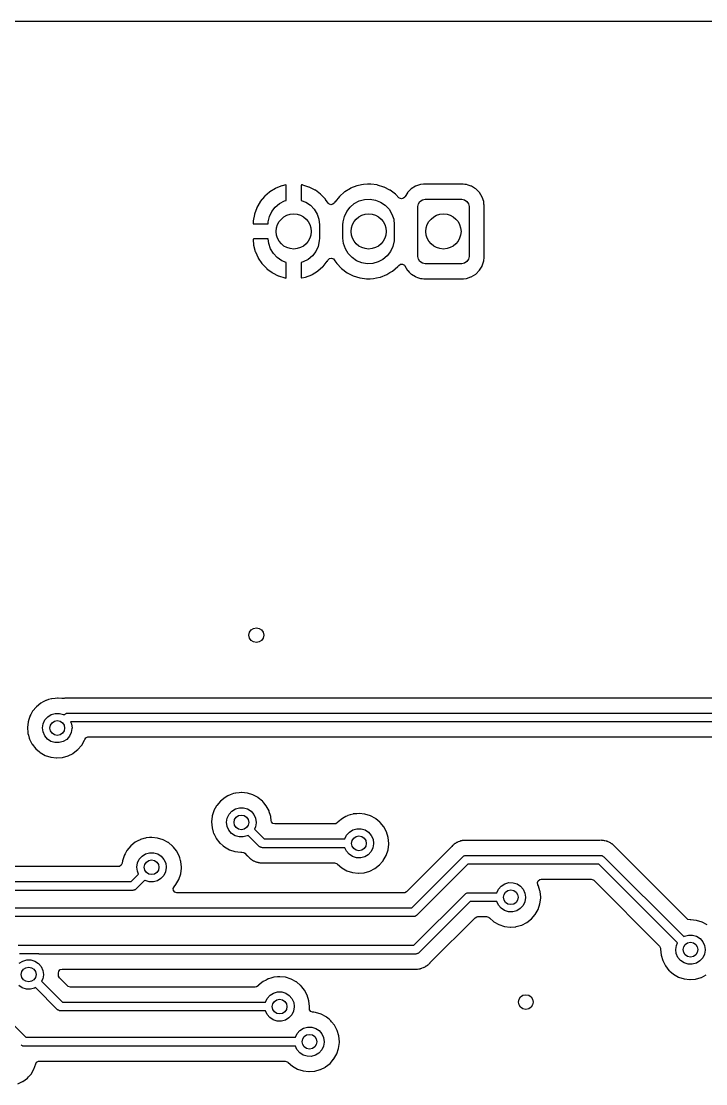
# Model space of a CAD drawing. Extents: x 87 to 209, y -135 to -60.
# Drawn here: x 161.95 to 185.18, y -96.1 to -60.05 of the extents above; entities that cross this region are included whole.
import ezdxf

# ---------------------------------------------------------------- set-up
doc = ezdxf.new("R2010")
doc.units = 0
doc.layers.add('BLACK', color=7, linetype='CONTINUOUS')

msp = doc.modelspace()

# ---------------------------------------------------------------- linework, layer by layer
at = {"layer": 'BLACK', "linetype": 'CONTINUOUS'}
for p, q in [((86.7405, -60.0513), (208.661, -60.0513)), ((173.498, -65.5991), (173.344, -65.6316)), ((173.567, -65.5846), (173.498, -65.5991)), ((173.7, -65.5796), (173.567, -65.5846)), ((173.796, -65.5761), (173.7, -65.5796)), ((173.801, -65.5759), (173.796, -65.5761)), ((173.796, -65.5761), (173.796, -65.5761)), ((173.806, -65.5766), (173.801, -65.5759)), ((174.028, -65.6059), (173.806, -65.5766)), ((173.806, -65.5766), (173.806, -65.5766)), ((175.493, -65.5925), (175.392, -65.6262)), ((175.5, -65.5903), (175.493, -65.5925)), ((175.493, -65.5925), (175.493, -65.5925)), ((175.507, -65.5896), (175.5, -65.5903)), ((175.602, -65.5796), (175.507, -65.5896)), ((175.507, -65.5896), (175.507, -65.5896)), ((175.606, -65.5793), (175.602, -65.5796)), ((175.602, -65.5796), (175.602, -65.5796)), ((176.946, -65.5793), (175.606, -65.5793)), ((176.996, -65.5844), (176.946, -65.5793)), ((177.044, -65.5893), (176.996, -65.5844)), ((177.051, -65.59), (177.044, -65.5893)), ((177.044, -65.5893), (177.044, -65.5893)), ((177.057, -65.5922), (177.051, -65.59)), ((177.116, -65.6116), (177.057, -65.5922)), ((177.057, -65.5922), (177.057, -65.5922)), ((170.377, -65.8439), (170.209, -65.9901)), ((170.386, -65.8376), (170.377, -65.8439)), ((170.577, -65.7218), (170.386, -65.8376)), ((170.586, -65.7171), (170.577, -65.7218)), ((170.794, -65.6351), (170.586, -65.7171)), ((170.804, -65.6321), (170.794, -65.6351)), ((170.927, -65.6061), (170.804, -65.6321)), ((170.938, -65.6076), (170.927, -65.6061)), ((170.942, -65.6212), (170.938, -65.6076)), ((170.942, -66.1306), (170.942, -65.6212)), ((171.454, -65.606), (171.45, -65.6191)), ((171.45, -65.6191), (171.45, -66.1279)), ((171.468, -65.6038), (171.454, -65.606)), ((171.488, -65.6064), (171.468, -65.6038)), ((171.498, -65.6087), (171.488, -65.6064)), ((171.711, -65.6748), (171.498, -65.6087)), ((171.721, -65.6788), (171.711, -65.6748)), ((171.92, -65.78), (171.721, -65.6788)), ((171.929, -65.7856), (171.92, -65.78)), ((172.108, -65.9188), (171.929, -65.7856)), ((172.116, -65.9259), (172.108, -65.9188)), ((172.27, -66.0874), (172.116, -65.9259)), ((172.921, -65.84), (172.744, -65.9933)), ((172.925, -65.8372), (172.921, -65.84)), ((173.116, -65.7214), (172.925, -65.8372)), ((172.925, -65.8372), (172.925, -65.8372)), ((173.121, -65.7186), (173.116, -65.7214)), ((173.116, -65.7214), (173.116, -65.7214)), ((173.338, -65.6327), (173.121, -65.7186)), ((173.344, -65.6316), (173.338, -65.6327)), ((173.344, -65.6316), (173.344, -65.6316)), ((174.033, -65.6066), (174.028, -65.6059)), ((174.028, -65.6059), (174.028, -65.6059)), ((174.256, -65.676), (174.033, -65.6066)), ((174.261, -65.6784), (174.256, -65.676)), ((174.46, -65.7796), (174.261, -65.6784)), ((174.261, -65.6784), (174.261, -65.6784)), ((174.465, -65.782), (174.46, -65.7796)), ((174.46, -65.7796), (174.46, -65.7796)), ((174.653, -65.9216), (174.465, -65.782)), ((174.656, -65.9255), (174.653, -65.9216)), ((174.764, -66.0385), (174.656, -65.9255)), ((174.656, -65.9255), (174.656, -65.9255)), ((175.053, -65.8707), (174.977, -65.9933)), ((175.057, -65.8645), (175.053, -65.8707)), ((175.053, -65.8707), (175.053, -65.8707)), ((175.182, -65.7393), (175.057, -65.8645)), ((175.332, -65.6462), (175.182, -65.7393)), ((175.392, -65.6262), (175.332, -65.6462)), ((177.219, -65.6457), (177.116, -65.6116)), ((177.225, -65.6495), (177.219, -65.6457)), ((177.334, -65.7166), (177.225, -65.6495)), ((177.225, -65.6495), (177.225, -65.6495)), ((177.369, -65.7385), (177.334, -65.7166)), ((177.494, -65.8635), (177.369, -65.7385)), ((177.588, -66.0139), (177.494, -65.8635)), ((170.054, -66.1791), (169.943, -66.3731)), ((170.06, -66.1703), (170.054, -66.1791)), ((170.201, -65.9978), (170.06, -66.1703)), ((170.209, -65.9901), (170.201, -65.9978)), ((170.566, -66.3578), (170.71, -66.2365)), ((170.71, -66.2365), (170.876, -66.1489)), ((170.876, -66.1489), (170.942, -66.1306)), ((171.45, -66.1279), (171.604, -66.1896)), ((171.604, -66.1896), (171.76, -66.2953)), ((171.76, -66.2953), (171.889, -66.4318)), ((172.277, -66.0956), (172.27, -66.0874)), ((172.36, -66.2198), (172.277, -66.0956)), ((172.388, -66.249), (172.36, -66.2198)), ((172.454, -66.275), (172.388, -66.249)), ((172.523, -66.2611), (172.454, -66.275)), ((172.574, -66.2118), (172.523, -66.2611)), ((172.593, -66.1788), (172.574, -66.2118)), ((172.596, -66.1742), (172.593, -66.1788)), ((172.593, -66.1788), (172.593, -66.1788)), ((172.744, -65.9933), (172.596, -66.1742)), ((173.106, -66.3578), (173.25, -66.2365)), ((173.25, -66.2365), (173.416, -66.1489)), ((173.416, -66.1489), (173.597, -66.099)), ((173.597, -66.099), (173.785, -66.0892)), ((173.785, -66.0892), (173.97, -66.1198)), ((173.97, -66.1198), (174.144, -66.1896)), ((174.144, -66.1896), (174.3, -66.2953)), ((174.3, -66.2953), (174.429, -66.4318)), ((174.786, -66.057), (174.764, -66.0385)), ((174.854, -66.0776), (174.786, -66.057)), ((174.923, -66.0581), (174.854, -66.0776)), ((174.962, -66.0137), (174.923, -66.0581)), ((174.964, -66.0151), (174.962, -66.0137)), ((174.977, -65.9933), (174.964, -66.0151)), ((175.406, -66.3378), (175.425, -66.2421)), ((175.425, -66.2421), (175.479, -66.161)), ((175.479, -66.161), (175.56, -66.1068)), ((175.56, -66.1068), (175.656, -66.0878)), ((175.656, -66.0878), (176.896, -66.0878)), ((176.896, -66.0878), (176.992, -66.1068)), ((176.992, -66.1068), (177.073, -66.161)), ((177.073, -66.161), (177.127, -66.2421)), ((177.127, -66.2421), (177.146, -66.3378)), ((177.59, -66.0208), (177.588, -66.0139)), ((177.64, -66.1701), (177.59, -66.0208)), ((177.644, -66.1816), (177.64, -66.1701)), ((177.644, -66.1885), (177.644, -66.1816)), ((177.651, -66.255), (177.644, -66.1885)), ((177.644, -66.1885), (177.644, -66.1885)), ((177.654, -66.2874), (177.651, -66.255)), ((177.654, -68.0782), (177.654, -66.2874)), ((169.86, -66.6028), (169.82, -66.8236)), ((169.863, -66.5925), (169.86, -66.6028)), ((169.939, -66.3827), (169.863, -66.5925)), ((169.943, -66.3731), (169.939, -66.3827)), ((170.331, -66.8608), (170.372, -66.6774)), ((170.372, -66.6774), (170.452, -66.5071)), ((170.452, -66.5071), (170.566, -66.3578)), ((171.889, -66.4318), (171.986, -66.5929)), ((171.986, -66.5929), (172.046, -66.771)), ((172.871, -66.8608), (172.912, -66.6774)), ((172.912, -66.6774), (172.992, -66.5071)), ((172.992, -66.5071), (173.106, -66.3578)), ((174.429, -66.4318), (174.526, -66.5929)), ((174.526, -66.5929), (174.586, -66.771)), ((175.406, -68.0278), (175.406, -66.3378)), ((177.146, -66.3378), (177.146, -68.0278)), ((169.819, -66.8318), (169.818, -66.8507)), ((169.818, -66.8507), (169.818, -66.8536)), ((169.818, -66.8536), (169.818, -66.9107)), ((169.818, -66.9107), (169.822, -66.9259)), ((169.82, -66.8236), (169.819, -66.8318)), ((169.822, -66.9259), (169.824, -66.9271)), ((169.824, -66.9271), (169.832, -66.9288)), ((169.832, -66.9288), (170.328, -66.9288)), ((170.328, -66.9288), (170.331, -66.8608)), ((172.046, -66.771), (172.066, -66.9578)), ((172.066, -66.9578), (172.066, -67.4078)), ((172.866, -66.9578), (172.871, -66.8608)), ((172.866, -67.4078), (172.866, -66.9578)), ((174.586, -66.771), (174.606, -66.9578)), ((174.606, -66.9578), (174.606, -67.4078)), ((169.82, -67.4427), (169.818, -67.4503)), ((169.818, -67.4503), (169.818, -67.4639)), ((169.818, -67.4639), (169.818, -67.4692)), ((169.818, -67.4692), (169.832, -67.6355)), ((169.821, -67.4413), (169.82, -67.4427)), ((169.836, -67.4368), (169.821, -67.4413)), ((169.832, -67.6355), (169.834, -67.646)), ((169.834, -67.646), (169.89, -67.862)), ((170.329, -67.4368), (169.836, -67.4368)), ((170.346, -67.5946), (170.329, -67.4368)), ((170.406, -67.7727), (170.346, -67.5946)), ((172.02, -67.6882), (171.94, -67.8585)), ((172.061, -67.5048), (172.02, -67.6882)), ((172.066, -67.4078), (172.061, -67.5048)), ((172.886, -67.5946), (172.866, -67.4078)), ((172.946, -67.7727), (172.886, -67.5946)), ((174.56, -67.6882), (174.48, -67.8585)), ((174.601, -67.5048), (174.56, -67.6882)), ((174.606, -67.4078), (174.601, -67.5048)), ((169.89, -67.862), (169.894, -67.872)), ((169.894, -67.872), (169.985, -68.0755)), ((169.985, -68.0755), (169.991, -68.0848)), ((169.991, -68.0848), (170.115, -68.27)), ((170.503, -67.9338), (170.406, -67.7727)), ((170.632, -68.0703), (170.503, -67.9338)), ((170.788, -68.176), (170.632, -68.0703)), ((171.826, -68.0078), (171.682, -68.1291)), ((171.94, -67.8585), (171.826, -68.0078)), ((172.357, -68.1538), (172.408, -68.1045)), ((172.408, -68.1045), (172.478, -68.0907)), ((172.478, -68.0907), (172.544, -68.1166)), ((172.544, -68.1166), (172.571, -68.1458)), ((173.043, -67.9338), (172.946, -67.7727)), ((173.172, -68.0703), (173.043, -67.9338)), ((173.328, -68.176), (173.172, -68.0703)), ((174.366, -68.0078), (174.222, -68.1291)), ((174.48, -67.8585), (174.366, -68.0078)), ((175.425, -68.1235), (175.406, -68.0278)), ((175.479, -68.2046), (175.425, -68.1235)), ((177.127, -68.1235), (177.073, -68.2046)), ((177.146, -68.0278), (177.127, -68.1235)), ((177.645, -68.1692), (177.654, -68.0814)), ((177.654, -68.0814), (177.654, -68.0782)), ((170.115, -68.27), (170.122, -68.2782)), ((170.122, -68.2782), (170.276, -68.4397)), ((170.276, -68.4397), (170.284, -68.4468)), ((170.284, -68.4468), (170.463, -68.58)), ((170.942, -68.2377), (170.788, -68.176)), ((170.942, -68.7465), (170.942, -68.2377)), ((171.516, -68.2167), (171.45, -68.235)), ((171.45, -68.235), (171.45, -68.7444)), ((171.682, -68.1291), (171.516, -68.2167)), ((172.015, -68.5217), (172.183, -68.3755)), ((172.183, -68.3755), (172.191, -68.3678)), ((172.191, -68.3678), (172.332, -68.1953)), ((172.332, -68.1953), (172.338, -68.1865)), ((172.338, -68.1865), (172.357, -68.1538)), ((172.571, -68.1458), (172.591, -68.1758)), ((172.591, -68.1758), (172.658, -68.2747)), ((172.658, -68.2747), (172.819, -68.444)), ((172.819, -68.444), (173.007, -68.5836)), ((173.502, -68.2458), (173.328, -68.176)), ((173.687, -68.2764), (173.502, -68.2458)), ((173.875, -68.2666), (173.687, -68.2764)), ((174.056, -68.2167), (173.875, -68.2666)), ((174.222, -68.1291), (174.056, -68.2167)), ((174.551, -68.5256), (174.728, -68.3723)), ((174.728, -68.3723), (174.758, -68.335)), ((174.758, -68.335), (174.817, -68.295)), ((174.817, -68.295), (174.888, -68.2931)), ((174.888, -68.2931), (174.949, -68.3298)), ((174.949, -68.3298), (174.964, -68.3522)), ((174.964, -68.3522), (174.964, -68.3517)), ((174.964, -68.3517), (175.058, -68.5021)), ((175.56, -68.2588), (175.479, -68.2046)), ((175.656, -68.2778), (175.56, -68.2588)), ((176.896, -68.2778), (175.656, -68.2778)), ((176.992, -68.2588), (176.896, -68.2778)), ((177.073, -68.2046), (176.992, -68.2588)), ((177.5, -68.4933), (177.584, -68.3568)), ((177.584, -68.3568), (177.588, -68.3505)), ((177.584, -68.3568), (177.584, -68.3568)), ((177.588, -68.3505), (177.644, -68.1827)), ((177.644, -68.1827), (177.645, -68.1692)), ((170.463, -68.58), (170.472, -68.5856)), ((170.472, -68.5856), (170.671, -68.6868)), ((170.671, -68.6868), (170.681, -68.6908)), ((170.681, -68.6908), (170.894, -68.7569)), ((170.894, -68.7569), (170.904, -68.7592)), ((170.904, -68.7592), (170.924, -68.7618)), ((170.924, -68.7618), (170.938, -68.7596)), ((170.938, -68.7596), (170.942, -68.7465)), ((171.45, -68.7444), (171.454, -68.758)), ((171.454, -68.758), (171.465, -68.7595)), ((171.465, -68.7595), (171.588, -68.7335)), ((171.588, -68.7335), (171.598, -68.7305)), ((171.598, -68.7305), (171.806, -68.6485)), ((171.806, -68.6485), (171.815, -68.6438)), ((171.815, -68.6438), (172.006, -68.528)), ((172.006, -68.528), (172.015, -68.5217)), ((173.007, -68.5836), (173.012, -68.586)), ((173.012, -68.586), (173.012, -68.586)), ((173.012, -68.586), (173.211, -68.6872)), ((173.211, -68.6872), (173.215, -68.6896)), ((173.215, -68.6896), (173.439, -68.759)), ((173.439, -68.759), (173.444, -68.7597)), ((173.444, -68.7597), (173.444, -68.7597)), ((173.444, -68.7597), (173.666, -68.789)), ((173.666, -68.789), (173.666, -68.789)), ((173.666, -68.789), (173.671, -68.7897)), ((173.671, -68.7897), (173.676, -68.7895)), ((173.676, -68.7895), (173.788, -68.7854)), ((173.676, -68.7895), (173.676, -68.7895)), ((173.788, -68.7854), (173.905, -68.781)), ((173.905, -68.781), (173.999, -68.7612)), ((173.999, -68.7612), (174.128, -68.734)), ((174.128, -68.734), (174.134, -68.7329)), ((174.128, -68.734), (174.128, -68.734)), ((174.134, -68.7329), (174.351, -68.647)), ((174.351, -68.647), (174.461, -68.5804)), ((174.461, -68.5804), (174.547, -68.5284)), ((174.547, -68.5284), (174.551, -68.5256)), ((174.547, -68.5284), (174.547, -68.5284)), ((175.058, -68.5021), (175.063, -68.5073)), ((175.063, -68.5073), (175.115, -68.56)), ((175.115, -68.56), (175.183, -68.6271)), ((175.183, -68.6271), (175.189, -68.6309)), ((175.189, -68.6309), (175.189, -68.6309)), ((175.189, -68.6309), (175.326, -68.7155)), ((175.326, -68.7155), (175.333, -68.7199)), ((175.333, -68.7199), (175.399, -68.7418)), ((175.399, -68.7418), (175.495, -68.7734)), ((175.495, -68.7734), (175.495, -68.7734)), ((175.495, -68.7734), (175.501, -68.7756)), ((175.501, -68.7756), (175.508, -68.7763)), ((175.508, -68.7763), (175.508, -68.7763)), ((175.508, -68.7763), (175.551, -68.7807)), ((175.551, -68.7807), (175.606, -68.7863)), ((175.606, -68.7863), (176.946, -68.7863)), ((176.946, -68.7863), (176.95, -68.786)), ((176.95, -68.786), (177.045, -68.776)), ((176.95, -68.786), (176.95, -68.786)), ((177.045, -68.776), (177.052, -68.7753)), ((177.045, -68.776), (177.045, -68.776)), ((177.052, -68.7753), (177.059, -68.7731)), ((177.059, -68.7731), (177.205, -68.7244)), ((177.059, -68.7731), (177.059, -68.7731)), ((177.205, -68.7244), (177.22, -68.7193)), ((177.22, -68.7193), (177.37, -68.6263)), ((177.37, -68.6263), (177.495, -68.5011)), ((177.495, -68.5011), (177.5, -68.4933)), ((162.615, -83.1804), (162.461, -83.3044)), ((162.694, -83.1391), (162.615, -83.1804)), ((162.785, -83.0917), (162.694, -83.1391)), ((162.79, -83.0888), (162.785, -83.0917)), ((162.785, -83.0917), (162.785, -83.0917)), ((162.869, -83.0656), (162.79, -83.0888)), ((162.974, -83.0347), (162.869, -83.0656)), ((162.98, -83.033), (162.974, -83.0347)), ((162.974, -83.0347), (162.974, -83.0347)), ((162.986, -83.0324), (162.98, -83.033)), ((163.094, -83.0226), (162.986, -83.0324)), ((162.986, -83.0324), (162.986, -83.0324)), ((163.177, -83.015), (163.094, -83.0226)), ((163.183, -83.0157), (163.177, -83.015)), ((163.195, -83.017), (163.183, -83.0157)), ((163.183, -83.0157), (163.183, -83.0157)), ((163.328, -83.031), (163.195, -83.017)), ((163.36, -83.0286), (163.328, -83.031)), ((163.376, -83.0279), (163.36, -83.0299)), ((163.36, -83.0299), (163.36, -83.0286)), ((163.381, -83.0272), (163.376, -83.0279)), ((163.401, -83.0232), (163.381, -83.0272)), ((163.421, -83.0172), (163.401, -83.0232)), ((163.468, -83.0158), (163.421, -83.0172)), ((163.479, -83.0149), (163.468, -83.0158)), ((163.484, -83.0143), (163.479, -83.0149)), ((163.513, -83.0143), (163.484, -83.0143)), ((163.517, -83.0142), (163.513, -83.0143)), ((163.533, -83.0137), (163.517, -83.0142)), ((163.588, -83.012), (163.533, -83.0137)), ((163.595, -83.0137), (163.588, -83.012)), ((163.607, -83.0143), (163.595, -83.0137)), ((163.595, -83.0137), (163.595, -83.0137)), ((189.981, -83.0143), (163.607, -83.0143)), ((162.274, -83.5646), (162.238, -83.6292)), ((162.33, -83.4613), (162.274, -83.5646)), ((162.333, -83.4559), (162.33, -83.4613)), ((162.33, -83.4613), (162.33, -83.4613)), ((162.461, -83.3044), (162.333, -83.4559)), ((162.846, -83.6476), (162.965, -83.572)), ((162.965, -83.572), (163.102, -83.533)), ((163.102, -83.533), (163.244, -83.5339)), ((163.244, -83.5339), (163.379, -83.5745)), ((163.379, -83.5745), (163.399, -83.5871)), ((163.399, -83.5871), (163.419, -83.5667)), ((163.419, -83.5667), (163.436, -83.5569)), ((163.436, -83.5569), (163.45, -83.5429)), ((163.45, -83.5429), (163.469, -83.5378)), ((163.469, -83.5378), (163.486, -83.5279)), ((163.486, -83.5279), (163.506, -83.5279)), ((163.506, -83.5279), (163.525, -83.5228)), ((163.525, -83.5228), (190.616, -83.5228)), ((162.178, -83.8177), (162.156, -84.0143)), ((162.202, -83.7418), (162.178, -83.8177)), ((162.236, -83.6351), (162.202, -83.7418)), ((162.238, -83.6292), (162.236, -83.6351)), ((162.236, -83.6351), (162.236, -83.6351)), ((162.67, -84.0223), (162.691, -83.8822)), ((162.691, -83.8822), (162.752, -83.7539)), ((162.752, -83.7539), (162.846, -83.6476)), ((190.616, -83.8228), (163.62, -83.8228)), ((163.62, -83.8228), (163.65, -83.8881)), ((163.65, -83.8881), (163.67, -84.0284)), ((162.156, -84.0143), (162.157, -84.0204)), ((162.157, -84.0204), (162.17, -84.1773)), ((162.17, -84.1773), (162.173, -84.2113)), ((162.173, -84.2113), (162.191, -84.2756)), ((162.191, -84.2756), (162.218, -84.3697)), ((162.688, -84.1629), (162.67, -84.0223)), ((162.745, -84.2926), (162.688, -84.1629)), ((162.836, -84.4011), (162.745, -84.2926)), ((163.584, -84.308), (163.489, -84.4131)), ((163.646, -84.1804), (163.584, -84.308)), ((163.669, -84.0406), (163.646, -84.1804)), ((163.67, -84.0284), (163.669, -84.0406)), ((164.144, -84.3592), (164.209, -84.332)), ((164.209, -84.332), (164.223, -84.3313)), ((164.223, -84.3313), (189.981, -84.3313)), ((162.218, -84.3697), (162.227, -84.4014)), ((162.227, -84.4014), (162.23, -84.4069)), ((162.23, -84.4069), (162.311, -84.5641)), ((162.311, -84.5641), (162.318, -84.5774)), ((162.318, -84.5774), (162.441, -84.7324)), ((162.954, -84.4797), (162.836, -84.4011)), ((163.09, -84.522), (162.954, -84.4797)), ((163.231, -84.5246), (163.09, -84.522)), ((163.368, -84.4873), (163.231, -84.5246)), ((163.489, -84.4131), (163.368, -84.4873)), ((163.868, -84.7623), (163.99, -84.6209)), ((163.99, -84.6209), (163.994, -84.6172)), ((163.994, -84.6172), (163.998, -84.6125)), ((163.994, -84.6172), (163.994, -84.6172)), ((163.998, -84.6125), (164.095, -84.4406)), ((164.095, -84.4406), (164.103, -84.4175)), ((164.103, -84.4175), (164.144, -84.3592)), ((162.441, -84.7324), (162.445, -84.7363)), ((162.445, -84.7363), (162.445, -84.7363)), ((162.445, -84.7363), (162.566, -84.8393)), ((162.566, -84.8393), (162.591, -84.8605)), ((162.591, -84.8605), (162.764, -84.957)), ((162.764, -84.957), (162.952, -85.0181)), ((162.952, -85.0181), (163.148, -85.0416)), ((163.148, -85.0416), (163.155, -85.0411)), ((163.155, -85.0411), (163.339, -85.0269)), ((163.155, -85.0411), (163.155, -85.0411)), ((163.339, -85.0269), (163.346, -85.0264)), ((163.339, -85.0269), (163.339, -85.0269)), ((163.346, -85.0264), (163.536, -84.9732)), ((163.536, -84.9732), (163.542, -84.9704)), ((163.542, -84.9704), (163.707, -84.8868)), ((163.542, -84.9704), (163.542, -84.9704)), ((163.707, -84.8868), (163.713, -84.884)), ((163.707, -84.8868), (163.707, -84.8868)), ((163.713, -84.884), (163.868, -84.7623)), ((168.709, -86.5048), (168.582, -86.6563)), ((168.863, -86.3808), (168.709, -86.5048)), ((168.958, -86.331), (168.863, -86.3808)), ((169.033, -86.2921), (168.958, -86.331)), ((169.038, -86.2892), (169.033, -86.2921)), ((169.033, -86.2921), (169.033, -86.2921)), ((169.155, -86.2549), (169.038, -86.2892)), ((169.222, -86.2351), (169.155, -86.2549)), ((169.228, -86.2334), (169.222, -86.2351)), ((169.222, -86.2351), (169.222, -86.2351)), ((169.234, -86.2328), (169.228, -86.2334)), ((169.343, -86.223), (169.234, -86.2328)), ((169.234, -86.2328), (169.234, -86.2328)), ((169.425, -86.2154), (169.343, -86.223)), ((169.431, -86.2161), (169.425, -86.2154)), ((169.616, -86.2355), (169.431, -86.2161)), ((169.431, -86.2161), (169.431, -86.2161)), ((169.622, -86.2361), (169.616, -86.2355)), ((169.616, -86.2355), (169.616, -86.2355)), ((169.811, -86.2946), (169.622, -86.2361)), ((169.985, -86.3887), (169.811, -86.2946)), ((169.989, -86.3926), (169.985, -86.3887)), ((170.131, -86.5095), (169.989, -86.3926)), ((169.989, -86.3926), (169.989, -86.3926)), ((168.485, -86.8355), (168.431, -87.0033)), ((168.487, -86.8296), (168.485, -86.8355)), ((168.485, -86.8355), (168.485, -86.8355)), ((168.575, -86.668), (168.487, -86.8296)), ((168.579, -86.6617), (168.575, -86.668)), ((168.582, -86.6563), (168.579, -86.6617)), ((168.579, -86.6617), (168.579, -86.6617)), ((169, -86.9543), (169.094, -86.848)), ((169.094, -86.848), (169.214, -86.7724)), ((169.214, -86.7724), (169.35, -86.7334)), ((169.35, -86.7334), (169.492, -86.7343)), ((169.492, -86.7343), (169.628, -86.7749)), ((169.628, -86.7749), (169.747, -86.852)), ((169.747, -86.852), (169.839, -86.9594)), ((170.137, -86.5147), (170.131, -86.5095)), ((170.141, -86.5195), (170.137, -86.5147)), ((170.176, -86.5627), (170.141, -86.5195)), ((170.141, -86.5195), (170.141, -86.5195)), ((170.262, -86.668), (170.176, -86.5627)), ((170.355, -86.8426), (170.262, -86.668)), ((170.364, -86.8728), (170.355, -86.8426)), ((168.427, -87.0181), (168.405, -87.2147)), ((168.405, -87.2147), (168.421, -87.4117)), ((168.431, -87.0033), (168.427, -87.0181)), ((168.918, -87.2227), (168.94, -87.0826)), ((168.936, -87.3633), (168.918, -87.2227)), ((168.94, -87.0826), (169, -86.9543)), ((169.839, -86.9594), (169.898, -87.0885)), ((169.898, -87.0885), (169.918, -87.2288)), ((170.403, -87.0004), (170.364, -86.8728)), ((170.412, -87.032), (170.403, -87.0004)), ((170.413, -87.0381), (170.412, -87.032)), ((170.425, -87.1678), (170.413, -87.0381)), ((170.413, -87.0381), (170.413, -87.0381)), ((170.436, -87.2078), (170.425, -87.1678)), ((170.483, -87.2615), (170.436, -87.2078)), ((172.689, -87.225), (172.68, -87.2365)), ((172.697, -87.216), (172.689, -87.225)), ((172.851, -87.092), (172.697, -87.216)), ((172.966, -87.032), (172.851, -87.092)), ((173.021, -87.0033), (172.966, -87.032)), ((173.026, -87.0004), (173.021, -87.0033)), ((173.021, -87.0033), (173.021, -87.0033)), ((173.105, -86.9772), (173.026, -87.0004)), ((173.21, -86.9463), (173.105, -86.9772)), ((173.216, -86.9446), (173.21, -86.9463)), ((173.21, -86.9463), (173.21, -86.9463)), ((173.222, -86.944), (173.216, -86.9446)), ((173.33, -86.9342), (173.222, -86.944)), ((173.222, -86.944), (173.222, -86.944)), ((173.413, -86.9266), (173.33, -86.9342)), ((173.419, -86.9273), (173.413, -86.9266)), ((173.603, -86.9467), (173.419, -86.9273)), ((173.419, -86.9273), (173.419, -86.9273)), ((173.61, -86.9473), (173.603, -86.9467)), ((173.603, -86.9467), (173.603, -86.9467)), ((173.799, -87.0058), (173.61, -86.9473)), ((173.972, -87.0999), (173.799, -87.0058)), ((173.977, -87.1038), (173.972, -87.0999)), ((174.12, -87.222), (173.977, -87.1038)), ((173.977, -87.1038), (173.977, -87.1038)), ((174.125, -87.2259), (174.12, -87.222)), ((174.129, -87.2307), (174.125, -87.2259)), ((168.421, -87.4117), (168.423, -87.4177)), ((168.423, -87.4177), (168.464, -87.5597)), ((168.464, -87.5597), (168.476, -87.6018)), ((168.994, -87.493), (168.936, -87.3633)), ((169.085, -87.6015), (168.994, -87.493)), ((169.894, -87.3808), (169.858, -87.4564)), ((169.858, -87.4564), (170.191, -87.79)), ((169.918, -87.241), (169.894, -87.3808)), ((169.918, -87.2288), (169.918, -87.241)), ((170.551, -87.2815), (170.483, -87.2615)), ((172.583, -87.2815), (170.551, -87.2815)), ((172.62, -87.2758), (172.583, -87.2815)), ((172.68, -87.2365), (172.62, -87.2758)), ((172.988, -87.6655), (173.082, -87.5592)), ((173.082, -87.5592), (173.202, -87.4836)), ((173.202, -87.4836), (173.338, -87.4446)), ((173.338, -87.4446), (173.48, -87.4455)), ((173.48, -87.4455), (173.616, -87.4861)), ((173.616, -87.4861), (173.734, -87.5632)), ((173.734, -87.5632), (173.827, -87.6706)), ((174.133, -87.2365), (174.129, -87.2307)), ((174.129, -87.2307), (174.129, -87.2307)), ((174.25, -87.3792), (174.133, -87.2365)), ((174.343, -87.5538), (174.25, -87.3792)), ((174.4, -87.7432), (174.343, -87.5538)), ((165.815, -87.9048), (165.661, -88.0288)), ((165.903, -87.8588), (165.815, -87.9048)), ((165.985, -87.8161), (165.903, -87.8588)), ((165.99, -87.8132), (165.985, -87.8161)), ((165.985, -87.8161), (165.985, -87.8161)), ((166.111, -87.7778), (165.99, -87.8132)), ((166.174, -87.7591), (166.111, -87.7778)), ((166.18, -87.7574), (166.174, -87.7591)), ((166.174, -87.7591), (166.174, -87.7591)), ((166.186, -87.7568), (166.18, -87.7574)), ((166.295, -87.747), (166.186, -87.7568)), ((166.186, -87.7568), (166.186, -87.7568)), ((166.377, -87.7394), (166.295, -87.747)), ((166.383, -87.7401), (166.377, -87.7394)), ((166.568, -87.7595), (166.383, -87.7401)), ((166.383, -87.7401), (166.383, -87.7401)), ((166.574, -87.7601), (166.568, -87.7595)), ((166.568, -87.7595), (166.568, -87.7595)), ((166.763, -87.8186), (166.574, -87.7601)), ((166.937, -87.9127), (166.763, -87.8186)), ((166.941, -87.9166), (166.937, -87.9127)), ((167.083, -88.0335), (166.941, -87.9166)), ((166.941, -87.9166), (166.941, -87.9166)), ((168.476, -87.6018), (168.479, -87.6073)), ((168.479, -87.6073), (168.558, -87.7619)), ((168.558, -87.7619), (168.566, -87.7778)), ((168.566, -87.7778), (168.689, -87.9328)), ((168.689, -87.9328), (168.694, -87.9367)), ((168.694, -87.9367), (168.694, -87.9367)), ((168.694, -87.9367), (168.802, -88.0288)), ((169.203, -87.6801), (169.085, -87.6015)), ((169.338, -87.7224), (169.203, -87.6801)), ((169.48, -87.725), (169.338, -87.7224)), ((169.617, -87.6877), (169.48, -87.725)), ((169.646, -87.6694), (169.617, -87.6877)), ((170.023, -88.0461), (169.646, -87.6694)), ((170.191, -87.79), (172.929, -87.79)), ((172.929, -87.79), (172.988, -87.6655)), ((173.827, -87.6706), (173.886, -87.7997)), ((173.886, -87.7997), (173.906, -87.94)), ((173.906, -87.94), (173.906, -87.9522)), ((174.419, -87.94), (174.4, -87.7432)), ((174.419, -87.9683), (174.419, -87.94)), ((176.681, -87.9443), (176.671, -87.9508)), ((176.682, -87.9435), (176.681, -87.9443)), ((176.718, -87.9172), (176.682, -87.9435)), ((176.738, -87.9093), (176.718, -87.9172)), ((176.756, -87.9006), (176.738, -87.9093)), ((176.774, -87.8897), (176.756, -87.9006)), ((176.819, -87.8768), (176.774, -87.8897)), ((176.83, -87.8729), (176.819, -87.8768)), ((176.866, -87.8588), (176.83, -87.8729)), ((176.873, -87.8559), (176.866, -87.8588)), ((176.866, -87.8588), (176.866, -87.8588)), ((176.881, -87.8549), (176.873, -87.8559)), ((176.887, -87.8541), (176.881, -87.8549)), ((176.881, -87.8549), (176.881, -87.8549)), ((176.894, -87.8532), (176.887, -87.8541)), ((176.914, -87.8492), (176.894, -87.8532)), ((176.934, -87.8432), (176.914, -87.8492)), ((176.98, -87.8418), (176.934, -87.8432)), ((176.992, -87.8409), (176.98, -87.8418)), ((176.993, -87.8408), (176.992, -87.8409)), ((176.997, -87.8403), (176.993, -87.8408)), ((176.993, -87.8408), (176.993, -87.8408)), ((177.026, -87.8403), (176.997, -87.8403)), ((177.03, -87.8402), (177.026, -87.8403)), ((177.093, -87.8383), (177.03, -87.8402)), ((177.1, -87.838), (177.093, -87.8383)), ((177.093, -87.8383), (177.093, -87.8383)), ((177.108, -87.8397), (177.1, -87.838)), ((177.12, -87.8403), (177.108, -87.8397)), ((181.573, -87.8403), (177.12, -87.8403)), ((181.585, -87.8397), (181.573, -87.8403)), ((181.631, -87.8354), (181.585, -87.8397)), ((181.652, -87.8387), (181.631, -87.8354)), ((181.672, -87.8403), (181.652, -87.8387)), ((181.693, -87.8403), (181.672, -87.8403)), ((181.704, -87.843), (181.693, -87.8403)), ((181.738, -87.8518), (181.704, -87.843)), ((181.75, -87.8542), (181.738, -87.8518)), ((181.795, -87.8614), (181.75, -87.8542)), ((181.815, -87.8699), (181.795, -87.8614)), ((181.834, -87.8763), (181.815, -87.8699)), ((181.854, -87.8817), (181.834, -87.8763)), ((181.861, -87.8855), (181.854, -87.8817)), ((181.895, -87.9039), (181.861, -87.8855)), ((181.861, -87.8855), (181.861, -87.8855)), ((181.905, -87.9091), (181.895, -87.9039)), ((181.941, -87.9243), (181.905, -87.9091)), ((181.948, -87.9275), (181.941, -87.9243)), ((181.941, -87.9243), (181.941, -87.9243)), ((181.954, -87.9324), (181.948, -87.9275)), ((181.965, -87.9406), (181.954, -87.9324)), ((181.981, -87.9515), (181.965, -87.9406)), ((165.472, -88.2927), (165.439, -88.3536)), ((165.531, -88.1857), (165.472, -88.2927)), ((165.534, -88.1803), (165.531, -88.1857)), ((165.531, -88.1857), (165.531, -88.1857)), ((165.661, -88.0288), (165.534, -88.1803)), ((166.046, -88.372), (166.166, -88.2964)), ((166.166, -88.2964), (166.302, -88.2574)), ((166.302, -88.2574), (166.444, -88.2583)), ((166.444, -88.2583), (166.58, -88.2989)), ((166.58, -88.2989), (166.699, -88.376)), ((167.089, -88.0387), (167.083, -88.0335)), ((167.093, -88.0435), (167.089, -88.0387)), ((167.115, -88.0701), (167.093, -88.0435)), ((167.093, -88.0435), (167.093, -88.0435)), ((167.214, -88.192), (167.115, -88.0701)), ((167.307, -88.3666), (167.214, -88.192)), ((168.802, -88.0288), (168.84, -88.0609)), ((168.84, -88.0609), (169.012, -88.1574)), ((169.012, -88.1574), (169.2, -88.2185)), ((169.2, -88.2185), (169.397, -88.242)), ((169.397, -88.242), (169.403, -88.2415)), ((169.403, -88.2415), (169.414, -88.2406)), ((169.403, -88.2415), (169.403, -88.2415)), ((169.414, -88.2406), (169.435, -88.239)), ((169.435, -88.239), (169.504, -88.2538)), ((169.504, -88.2538), (169.534, -88.2756)), ((169.534, -88.2756), (169.606, -88.3476)), ((170.04, -88.0559), (170.023, -88.0461)), ((170.054, -88.0699), (170.04, -88.0559)), ((170.073, -88.075), (170.054, -88.0699)), ((170.09, -88.0849), (170.073, -88.075)), ((170.11, -88.0849), (170.09, -88.0849)), ((170.129, -88.09), (170.11, -88.0849)), ((172.931, -88.09), (170.129, -88.09)), ((172.981, -88.2042), (172.931, -88.09)), ((173.073, -88.3127), (172.981, -88.2042)), ((173.82, -88.2196), (173.725, -88.3247)), ((173.882, -88.092), (173.82, -88.2196)), ((173.906, -87.9522), (173.882, -88.092)), ((174.332, -88.3522), (174.394, -88.1645)), ((174.394, -88.1645), (174.419, -87.9683)), ((176.546, -88.0593), (175.024, -89.5814)), ((176.554, -88.0506), (176.546, -88.0593)), ((176.56, -88.0435), (176.554, -88.0506)), ((176.584, -88.015), (176.56, -88.0435)), ((176.601, -88.0024), (176.584, -88.015)), ((176.616, -87.9895), (176.601, -88.0024)), ((176.631, -87.9743), (176.616, -87.9895)), ((176.638, -87.9703), (176.631, -87.9743)), ((176.671, -87.9508), (176.638, -87.9703)), ((176.638, -87.9703), (176.638, -87.9703)), ((181.993, -87.958), (181.981, -87.9515)), ((182, -87.9618), (181.993, -87.958)), ((182.03, -87.9895), (182, -87.9618)), ((182.034, -87.9934), (182.03, -87.9895)), ((182.043, -88.0012), (182.034, -87.9934)), ((182.046, -88.0039), (182.043, -88.0012)), ((182.067, -88.0244), (182.046, -88.0039)), ((182.07, -88.0272), (182.067, -88.0244)), ((182.104, -88.0593), (182.07, -88.0272)), ((182.121, -88.0757), (182.104, -88.0593)), ((182.126, -88.0824), (182.121, -88.0757)), ((182.134, -88.0912), (182.126, -88.0824)), ((182.126, -88.0824), (182.126, -88.0824)), ((184.542, -90.4991), (182.134, -88.0912)), ((165.37, -88.6173), (165.343, -88.6828)), ((165.372, -88.6027), (165.37, -88.6173)), ((165.379, -88.5421), (165.372, -88.6027)), ((165.381, -88.5352), (165.379, -88.5421)), ((165.437, -88.3595), (165.381, -88.5352)), ((165.439, -88.3536), (165.437, -88.3595)), ((165.437, -88.3595), (165.437, -88.3595)), ((165.87, -88.7467), (165.892, -88.6066)), ((165.892, -88.6066), (165.952, -88.4783)), ((165.952, -88.4783), (166.046, -88.372)), ((166.699, -88.376), (166.791, -88.4834)), ((166.791, -88.4834), (166.85, -88.6125)), ((166.85, -88.6125), (166.87, -88.7528)), ((167.328, -88.4374), (167.307, -88.3666)), ((167.354, -88.5241), (167.328, -88.4374)), ((167.364, -88.556), (167.354, -88.5241)), ((167.383, -88.7528), (167.364, -88.556)), ((169.606, -88.3476), (169.614, -88.3564)), ((169.614, -88.3564), (169.618, -88.3631)), ((169.618, -88.3631), (169.624, -88.3685)), ((169.624, -88.3685), (169.624, -88.3685)), ((169.624, -88.3685), (169.669, -88.4116)), ((169.669, -88.4116), (169.672, -88.4144)), ((169.672, -88.4144), (169.693, -88.4349)), ((169.693, -88.4349), (169.696, -88.4376)), ((169.696, -88.4376), (169.705, -88.4454)), ((169.705, -88.4454), (169.739, -88.477)), ((169.739, -88.477), (169.746, -88.4808)), ((169.746, -88.4808), (169.746, -88.4808)), ((169.746, -88.4808), (169.758, -88.4873)), ((169.758, -88.4873), (169.774, -88.4982)), ((169.774, -88.4982), (169.784, -88.5055)), ((169.784, -88.5055), (169.791, -88.5113)), ((169.791, -88.5113), (169.799, -88.5145)), ((169.799, -88.5145), (169.799, -88.5145)), ((169.799, -88.5145), (169.834, -88.5297)), ((169.834, -88.5297), (169.844, -88.5349)), ((169.844, -88.5349), (169.868, -88.5477)), ((169.868, -88.5477), (169.885, -88.5571)), ((169.885, -88.5571), (169.906, -88.5625)), ((169.906, -88.5625), (169.924, -88.5689)), ((169.924, -88.5689), (169.944, -88.5774)), ((169.944, -88.5774), (169.984, -88.5837)), ((169.984, -88.5837), (169.99, -88.5846)), ((169.99, -88.5846), (170.001, -88.587)), ((170.001, -88.587), (170.023, -88.5926)), ((170.023, -88.5926), (170.046, -88.5985)), ((170.046, -88.5985), (170.067, -88.5985)), ((170.067, -88.5985), (170.087, -88.6001)), ((170.087, -88.6001), (170.108, -88.6034)), ((170.108, -88.6034), (170.154, -88.5991)), ((170.154, -88.5991), (170.166, -88.5985)), ((170.166, -88.5985), (172.58, -88.5985)), ((172.58, -88.5985), (172.648, -88.6185)), ((172.648, -88.6185), (172.671, -88.637)), ((172.671, -88.637), (172.673, -88.6391)), ((172.673, -88.6391), (172.677, -88.644)), ((172.677, -88.644), (172.827, -88.7721)), ((173.191, -88.3913), (173.073, -88.3127)), ((173.326, -88.4336), (173.191, -88.3913)), ((173.468, -88.4362), (173.326, -88.4336)), ((173.604, -88.3989), (173.468, -88.4362)), ((173.725, -88.3247), (173.604, -88.3989)), ((174.105, -88.6739), (174.209, -88.5533)), ((174.209, -88.5533), (174.23, -88.5288)), ((174.23, -88.5288), (174.234, -88.5241)), ((174.23, -88.5288), (174.23, -88.5288)), ((174.234, -88.5241), (174.332, -88.3522)), ((175.198, -90.1268), (176.932, -88.3927)), ((177.1, -88.6488), (175.366, -90.3829)), ((176.932, -88.3927), (176.949, -88.3829)), ((176.949, -88.3829), (176.963, -88.3689)), ((176.963, -88.3689), (176.982, -88.3638)), ((176.982, -88.3638), (176.999, -88.3539)), ((176.999, -88.3539), (177.019, -88.3539)), ((177.019, -88.3539), (177.038, -88.3488)), ((177.038, -88.3488), (181.61, -88.3488)), ((181.548, -88.6488), (177.1, -88.6488)), ((184.218, -91.3191), (181.548, -88.6488)), ((181.61, -88.3488), (181.629, -88.3539)), ((181.629, -88.3539), (181.649, -88.3539)), ((181.649, -88.3539), (181.666, -88.3638)), ((181.666, -88.3638), (181.685, -88.3689)), ((181.685, -88.3689), (181.699, -88.3829)), ((181.699, -88.3829), (181.716, -88.3927)), ((181.716, -88.3927), (184.429, -91.1059)), ((165.245, -88.7293), (142.81, -88.7293)), ((165.284, -88.723), (165.245, -88.7293)), ((165.343, -88.6828), (165.284, -88.723)), ((165.673, -89.2378), (165.93, -88.981)), ((165.888, -88.8873), (165.87, -88.7467)), ((165.93, -88.981), (165.888, -88.8873)), ((166.846, -88.9048), (166.785, -89.0324)), ((166.87, -88.765), (166.846, -88.9048)), ((166.87, -88.7528), (166.87, -88.765)), ((167.296, -89.165), (167.358, -88.9773)), ((167.358, -88.9773), (167.383, -88.7811)), ((167.383, -88.7811), (167.383, -88.7528)), ((172.827, -88.7721), (173, -88.8686)), ((173, -88.8686), (173.188, -88.9297)), ((173.188, -88.9297), (173.385, -88.9532)), ((173.385, -88.9532), (173.391, -88.9527)), ((173.391, -88.9527), (173.576, -88.9385)), ((173.391, -88.9527), (173.391, -88.9527)), ((173.576, -88.9385), (173.582, -88.938)), ((173.576, -88.9385), (173.576, -88.9385)), ((173.582, -88.938), (173.772, -88.8848)), ((173.772, -88.8848), (173.778, -88.882)), ((173.778, -88.882), (173.943, -88.7984)), ((173.778, -88.882), (173.778, -88.882)), ((173.943, -88.7984), (173.949, -88.7956)), ((173.943, -88.7984), (173.943, -88.7984)), ((173.949, -88.7956), (174.105, -88.6739)), ((142.462, -89.2378), (165.673, -89.2378)), ((166.14, -89.1945), (165.841, -89.4939)), ((166.155, -89.2041), (166.14, -89.1945)), ((166.29, -89.2464), (166.155, -89.2041)), ((166.432, -89.249), (166.29, -89.2464)), ((166.569, -89.2117), (166.432, -89.249)), ((166.689, -89.1375), (166.569, -89.2117)), ((166.785, -89.0324), (166.689, -89.1375)), ((167.135, -89.41), (167.198, -89.3369)), ((167.198, -89.3369), (167.296, -89.165)), ((178.144, -89.4943), (178.238, -89.388)), ((178.238, -89.388), (178.358, -89.3124)), ((178.358, -89.3124), (178.494, -89.2734)), ((178.494, -89.2734), (178.636, -89.2743)), ((178.636, -89.2743), (178.772, -89.3149)), ((178.772, -89.3149), (178.891, -89.392)), ((179.463, -89.2729), (179.489, -89.2067)), ((179.478, -89.3425), (179.463, -89.2729)), ((179.496, -89.3772), (179.478, -89.3425)), ((179.489, -89.2067), (179.546, -89.1648)), ((179.499, -89.3826), (179.496, -89.3772)), ((179.496, -89.3772), (179.496, -89.3772)), ((179.501, -89.3885), (179.499, -89.3826)), ((179.55, -89.5503), (179.501, -89.3885)), ((179.546, -89.1648), (179.589, -89.1573)), ((179.589, -89.1573), (181.285, -89.1573)), ((181.285, -89.1573), (181.353, -89.1773)), ((181.353, -89.1773), (181.374, -89.1942)), ((181.374, -89.1942), (183.609, -91.4287)), ((165.735, -89.5378), (142.463, -89.5378)), ((165.754, -89.5327), (165.735, -89.5378)), ((165.774, -89.5327), (165.754, -89.5327)), ((165.791, -89.5228), (165.774, -89.5327)), ((165.81, -89.5177), (165.791, -89.5228)), ((165.824, -89.5037), (165.81, -89.5177)), ((165.841, -89.4939), (165.824, -89.5037)), ((167.106, -89.4744), (167.135, -89.41)), ((167.116, -89.5446), (167.106, -89.4744)), ((167.162, -89.5983), (167.116, -89.5446)), ((167.23, -89.6183), (167.162, -89.5983)), ((174.935, -89.6183), (167.23, -89.6183)), ((174.962, -89.6154), (174.935, -89.6183)), ((175.024, -89.5814), (174.962, -89.6154)), ((175.274, -91.3968), (177.008, -89.6627)), ((177.008, -89.6627), (177.025, -89.6529)), ((177.025, -89.6529), (177.039, -89.6389)), ((177.039, -89.6389), (177.058, -89.6338)), ((177.058, -89.6338), (177.075, -89.6239)), ((177.075, -89.6239), (177.095, -89.6239)), ((177.095, -89.6239), (177.114, -89.6188)), ((177.114, -89.6188), (178.086, -89.6188)), ((178.086, -89.6188), (178.144, -89.4943)), ((178.891, -89.392), (178.983, -89.4994)), ((178.983, -89.4994), (179.042, -89.6285)), ((179.042, -89.6285), (179.062, -89.7688)), ((179.556, -89.572), (179.55, -89.5503)), ((179.575, -89.7688), (179.556, -89.572)), ((177.176, -89.9188), (175.442, -91.6529)), ((178.087, -89.9188), (177.176, -89.9188)), ((178.138, -90.033), (178.087, -89.9188)), ((178.229, -90.1415), (178.138, -90.033)), ((178.977, -90.0484), (178.881, -90.1535)), ((179.038, -89.9208), (178.977, -90.0484)), ((179.062, -89.781), (179.038, -89.9208)), ((179.062, -89.7688), (179.062, -89.781)), ((179.488, -90.181), (179.55, -89.9933)), ((179.55, -89.9933), (179.575, -89.7971)), ((179.575, -89.7971), (179.575, -89.7688)), ((175.26, -90.4268), (140.208, -90.4268)), ((140.27, -90.1268), (175.198, -90.1268)), ((175.279, -90.4217), (175.26, -90.4268)), ((175.299, -90.4217), (175.279, -90.4217)), ((175.316, -90.4118), (175.299, -90.4217)), ((175.335, -90.4067), (175.316, -90.4118)), ((175.349, -90.3927), (175.335, -90.4067)), ((175.366, -90.3829), (175.349, -90.3927)), ((175.828, -91.9863), (177.35, -90.4642)), ((177.35, -90.4642), (177.412, -90.4302)), ((177.412, -90.4302), (177.439, -90.4273)), ((177.439, -90.4273), (177.736, -90.4273)), ((177.736, -90.4273), (177.805, -90.4473)), ((177.805, -90.4473), (177.827, -90.4658)), ((177.827, -90.4658), (177.829, -90.4679)), ((177.829, -90.4679), (177.833, -90.4728)), ((178.347, -90.2201), (178.229, -90.1415)), ((178.482, -90.2624), (178.347, -90.2201)), ((178.624, -90.265), (178.482, -90.2624)), ((178.761, -90.2277), (178.624, -90.265)), ((178.881, -90.1535), (178.761, -90.2277)), ((179.261, -90.5027), (179.39, -90.3529)), ((179.39, -90.3529), (179.488, -90.181)), ((177.833, -90.4728), (177.984, -90.6009)), ((177.984, -90.6009), (178.156, -90.6974)), ((178.156, -90.6974), (178.344, -90.7585)), ((178.344, -90.7585), (178.541, -90.782)), ((178.541, -90.782), (178.547, -90.7815)), ((178.547, -90.7815), (178.732, -90.7673)), ((178.547, -90.7815), (178.547, -90.7815)), ((178.732, -90.7673), (178.738, -90.7668)), ((178.732, -90.7673), (178.732, -90.7673)), ((178.738, -90.7668), (178.928, -90.7136)), ((178.928, -90.7136), (178.934, -90.7108)), ((178.934, -90.7108), (179.099, -90.6272)), ((178.934, -90.7108), (178.934, -90.7108)), ((179.099, -90.6272), (179.105, -90.6244)), ((179.099, -90.6272), (179.099, -90.6272)), ((179.105, -90.6244), (179.261, -90.5027)), ((184.572, -90.5218), (184.542, -90.4991)), ((184.642, -90.5355), (184.572, -90.5218)), ((184.665, -90.5334), (184.642, -90.5355)), ((184.671, -90.5341), (184.665, -90.5334)), ((184.856, -90.5535), (184.671, -90.5341)), ((184.671, -90.5341), (184.671, -90.5341)), ((184.862, -90.5541), (184.856, -90.5535)), ((184.856, -90.5535), (184.856, -90.5535)), ((185.051, -90.6126), (184.862, -90.5541)), ((185.225, -90.7067), (185.051, -90.6126)), ((184.429, -91.1059), (184.454, -91.0904)), ((184.454, -91.0904), (184.59, -91.0514)), ((184.59, -91.0514), (184.732, -91.0523)), ((184.732, -91.0523), (184.868, -91.0929)), ((184.868, -91.0929), (184.987, -91.17)), ((184.987, -91.17), (185.079, -91.2774)), ((161.848, -91.3899), (162.552, -91.3899)), ((162.552, -91.3899), (162.571, -91.395)), ((162.571, -91.395), (162.59, -91.395)), ((162.59, -91.395), (162.594, -91.3968)), ((162.594, -91.3968), (175.274, -91.3968)), ((183.609, -91.4287), (183.643, -91.4911)), ((183.643, -91.4911), (183.644, -91.5203)), ((183.644, -91.5203), (183.645, -91.5204)), ((183.645, -91.5204), (183.645, -91.5265)), ((183.645, -91.5265), (183.645, -91.5327)), ((183.645, -91.5327), (183.661, -91.7297)), ((184.158, -91.5407), (184.18, -91.4006)), ((184.176, -91.6813), (184.158, -91.5407)), ((184.18, -91.4006), (184.218, -91.3191)), ((185.079, -91.2774), (185.138, -91.4065)), ((185.138, -91.4065), (185.158, -91.5468)), ((185.158, -91.5468), (185.158, -91.559)), ((162.517, -91.6899), (161.883, -91.6899)), ((161.996, -91.933), (162.132, -91.894)), ((162.132, -91.894), (162.274, -91.8949)), ((162.274, -91.8949), (162.409, -91.9355)), ((162.52, -91.6917), (162.517, -91.6899)), ((162.539, -91.6917), (162.52, -91.6917)), ((162.559, -91.6968), (162.539, -91.6917)), ((175.336, -91.6968), (162.559, -91.6968)), ((175.355, -91.6917), (175.336, -91.6968)), ((175.375, -91.6917), (175.355, -91.6917)), ((175.392, -91.6818), (175.375, -91.6917)), ((175.411, -91.6767), (175.392, -91.6818)), ((175.425, -91.6627), (175.411, -91.6767)), ((175.442, -91.6529), (175.425, -91.6627)), ((183.661, -91.7297), (183.716, -91.9198)), ((184.234, -91.811), (184.176, -91.6813)), ((184.325, -91.9195), (184.234, -91.811)), ((185.073, -91.8264), (184.977, -91.9315)), ((185.134, -91.6988), (185.073, -91.8264)), ((185.158, -91.559), (185.134, -91.6988)), ((161.876, -92.0086), (161.996, -91.933)), ((162.409, -91.9355), (162.528, -92.0126)), ((162.528, -92.0126), (162.621, -92.12)), ((162.621, -92.12), (162.68, -92.249)), ((162.68, -92.249), (162.7, -92.3894)), ((163.209, -92.3436), (163.222, -92.2738)), ((163.222, -92.2738), (163.271, -92.2223)), ((163.271, -92.2223), (163.334, -92.2053)), ((163.334, -92.2053), (175.254, -92.2053)), ((175.254, -92.2053), (175.266, -92.2059)), ((175.266, -92.2059), (175.266, -92.2059)), ((175.266, -92.2059), (175.274, -92.2076)), ((175.274, -92.2076), (175.345, -92.2054)), ((175.345, -92.2054), (175.349, -92.2053)), ((175.349, -92.2053), (175.378, -92.2053)), ((175.378, -92.2053), (175.382, -92.2047)), ((175.382, -92.2047), (175.394, -92.2038)), ((175.394, -92.2038), (175.44, -92.2024)), ((175.44, -92.2024), (175.461, -92.1964)), ((175.461, -92.1964), (175.48, -92.1924)), ((175.48, -92.1924), (175.487, -92.1915)), ((175.487, -92.1915), (175.493, -92.1907)), ((175.493, -92.1907), (175.501, -92.1897)), ((175.493, -92.1907), (175.493, -92.1907)), ((175.501, -92.1897), (175.509, -92.1868)), ((175.509, -92.1868), (175.544, -92.1727)), ((175.509, -92.1868), (175.509, -92.1868)), ((175.544, -92.1727), (175.555, -92.1688)), ((175.555, -92.1688), (175.6, -92.1559)), ((175.6, -92.1559), (175.618, -92.145)), ((175.618, -92.145), (175.636, -92.1363)), ((175.636, -92.1363), (175.656, -92.1284)), ((175.656, -92.1284), (175.693, -92.1013)), ((175.693, -92.1013), (175.703, -92.0948)), ((175.703, -92.0948), (175.736, -92.0753)), ((175.736, -92.0753), (175.743, -92.0713)), ((175.736, -92.0753), (175.736, -92.0753)), ((175.743, -92.0713), (175.758, -92.0561)), ((175.758, -92.0561), (175.773, -92.0432)), ((175.773, -92.0432), (175.784, -92.0353)), ((175.784, -92.0353), (175.791, -92.0306)), ((175.791, -92.0306), (175.82, -91.995)), ((175.82, -91.995), (175.828, -91.9863)), ((183.716, -91.9198), (183.806, -92.0958)), ((183.806, -92.0958), (183.929, -92.2508)), ((183.929, -92.2508), (183.934, -92.2547)), ((183.934, -92.2547), (183.934, -92.2547)), ((183.934, -92.2547), (183.956, -92.2738)), ((183.956, -92.2738), (184.08, -92.3789)), ((184.443, -91.9981), (184.325, -91.9195)), ((184.578, -92.0404), (184.443, -91.9981)), ((184.72, -92.043), (184.578, -92.0404)), ((184.857, -92.0057), (184.72, -92.043)), ((184.977, -91.9315), (184.857, -92.0057)), ((162.676, -92.5414), (162.639, -92.617)), ((162.639, -92.617), (163.35, -93.3272)), ((162.7, -92.4016), (162.676, -92.5414)), ((162.7, -92.3894), (162.7, -92.4016)), ((163.213, -92.3894), (163.209, -92.3436)), ((163.213, -92.3929), (163.213, -92.3894)), ((163.213, -92.4171), (163.213, -92.3929)), ((163.213, -92.3929), (163.213, -92.3929)), ((163.216, -92.4457), (163.213, -92.4171)), ((163.25, -92.508), (163.216, -92.4457)), ((163.523, -92.7818), (163.25, -92.508)), ((170.159, -92.6292), (170.004, -92.7532)), ((170.256, -92.5782), (170.159, -92.6292)), ((170.328, -92.5405), (170.256, -92.5782)), ((170.334, -92.5376), (170.328, -92.5405)), ((170.328, -92.5405), (170.328, -92.5405)), ((170.412, -92.5144), (170.334, -92.5376)), ((170.518, -92.4835), (170.412, -92.5144)), ((170.524, -92.4818), (170.518, -92.4835)), ((170.518, -92.4835), (170.518, -92.4835)), ((170.53, -92.4812), (170.524, -92.4818)), ((170.638, -92.4714), (170.53, -92.4812)), ((170.53, -92.4812), (170.53, -92.4812)), ((170.72, -92.4638), (170.638, -92.4714)), ((170.727, -92.4645), (170.72, -92.4638)), ((170.911, -92.4839), (170.727, -92.4645)), ((170.727, -92.4645), (170.727, -92.4645)), ((170.917, -92.4845), (170.911, -92.4839)), ((170.911, -92.4839), (170.911, -92.4839)), ((171.106, -92.543), (170.917, -92.4845)), ((171.28, -92.6371), (171.106, -92.543)), ((184.08, -92.3789), (184.252, -92.4754)), ((184.252, -92.4754), (184.44, -92.5365)), ((184.44, -92.5365), (184.637, -92.56)), ((184.637, -92.56), (184.643, -92.5595)), ((184.643, -92.5595), (184.828, -92.5453)), ((184.643, -92.5595), (184.643, -92.5595)), ((184.828, -92.5453), (184.834, -92.5448)), ((184.828, -92.5453), (184.828, -92.5453)), ((184.834, -92.5448), (185.024, -92.4916)), ((185.024, -92.4916), (185.03, -92.4888)), ((185.03, -92.4888), (185.195, -92.4052)), ((185.03, -92.4888), (185.03, -92.4888)), ((161.984, -92.8407), (161.866, -92.7621)), ((162.12, -92.8829), (161.984, -92.8407)), ((162.262, -92.8855), (162.12, -92.8829)), ((162.398, -92.8483), (162.262, -92.8855)), ((162.428, -92.8299), (162.398, -92.8483)), ((163.181, -93.5833), (162.428, -92.8299)), ((163.544, -92.7987), (163.523, -92.7818)), ((163.613, -92.8187), (163.544, -92.7987)), ((169.891, -92.8187), (163.613, -92.8187)), ((169.928, -92.813), (169.891, -92.8187)), ((169.987, -92.7737), (169.928, -92.813)), ((170, -92.7579), (169.987, -92.7737)), ((170.004, -92.7532), (170, -92.7579)), ((170.509, -93.0208), (170.646, -92.9818)), ((170.646, -92.9818), (170.787, -92.9827)), ((170.787, -92.9827), (170.923, -93.0233)), ((171.285, -92.641), (171.28, -92.6371)), ((171.428, -92.7592), (171.285, -92.641)), ((171.285, -92.641), (171.285, -92.641)), ((171.432, -92.7631), (171.428, -92.7592)), ((171.436, -92.7679), (171.432, -92.7631)), ((171.471, -92.8107), (171.436, -92.7679)), ((171.436, -92.7679), (171.436, -92.7679)), ((171.557, -92.9164), (171.471, -92.8107)), ((171.65, -93.091), (171.557, -92.9164)), ((160.941, -93.3542), (162.107, -94.521)), ((163.35, -93.3272), (170.237, -93.3272)), ((170.237, -93.3272), (170.295, -93.2027)), ((170.295, -93.2027), (170.389, -93.0964)), ((170.389, -93.0964), (170.509, -93.0208)), ((170.923, -93.0233), (171.042, -93.1004)), ((171.042, -93.1004), (171.135, -93.2078)), ((171.135, -93.2078), (171.193, -93.3369)), ((171.193, -93.3369), (171.213, -93.4772)), ((171.707, -93.2804), (171.65, -93.091)), ((171.727, -93.4772), (171.707, -93.2804)), ((163.199, -93.5931), (163.181, -93.5833)), ((163.213, -93.6071), (163.199, -93.5931)), ((163.232, -93.6122), (163.213, -93.6071)), ((163.249, -93.6221), (163.232, -93.6122)), ((163.268, -93.6221), (163.249, -93.6221)), ((163.288, -93.6272), (163.268, -93.6221)), ((170.239, -93.6272), (163.288, -93.6272)), ((170.289, -93.7414), (170.239, -93.6272)), ((171.19, -93.6292), (171.128, -93.7568)), ((171.213, -93.4894), (171.19, -93.6292)), ((171.213, -93.4772), (171.213, -93.4894)), ((171.724, -93.527), (171.726, -93.5055)), ((171.729, -93.5828), (171.724, -93.527)), ((171.726, -93.5055), (171.727, -93.4772)), ((171.77, -93.641), (171.729, -93.5828)), ((171.836, -93.6681), (171.77, -93.641)), ((171.881, -93.6728), (171.836, -93.6681)), ((171.927, -93.6777), (171.881, -93.6728)), ((171.933, -93.6783), (171.927, -93.6777)), ((171.927, -93.6777), (171.927, -93.6777)), ((172.122, -93.7368), (171.933, -93.6783)), ((170.38, -93.8499), (170.289, -93.7414)), ((170.498, -93.9285), (170.38, -93.8499)), ((170.633, -93.9708), (170.498, -93.9285)), ((170.775, -93.9734), (170.633, -93.9708)), ((170.912, -93.9361), (170.775, -93.9734)), ((171.033, -93.8619), (170.912, -93.9361)), ((171.128, -93.7568), (171.033, -93.8619)), ((172.296, -93.8309), (172.122, -93.7368)), ((172.301, -93.8348), (172.296, -93.8309)), ((172.391, -93.9092), (172.301, -93.8348)), ((172.301, -93.8348), (172.301, -93.8348)), ((172.448, -93.9569), (172.391, -93.9092)), ((172.452, -93.9617), (172.448, -93.9569)), ((172.477, -93.9925), (172.452, -93.9617)), ((172.452, -93.9617), (172.452, -93.9617)), ((172.573, -94.1102), (172.477, -93.9925)), ((171.253, -94.521), (171.311, -94.3965)), ((171.311, -94.3965), (171.405, -94.2902)), ((171.405, -94.2902), (171.525, -94.2146)), ((171.525, -94.2146), (171.662, -94.1756)), ((171.662, -94.1756), (171.803, -94.1765)), ((171.803, -94.1765), (171.939, -94.2171)), ((171.939, -94.2171), (172.058, -94.2942)), ((172.058, -94.2942), (172.151, -94.4016)), ((172.151, -94.4016), (172.209, -94.5307)), ((172.666, -94.2848), (172.573, -94.1102)), ((172.723, -94.4742), (172.666, -94.2848)), ((161.956, -94.7869), (161.939, -94.7771)), ((161.97, -94.8009), (161.956, -94.7869)), ((162.107, -94.521), (171.253, -94.521)), ((172.229, -94.6832), (172.206, -94.823)), ((172.209, -94.5307), (172.229, -94.671)), ((172.229, -94.671), (172.229, -94.6832)), ((172.718, -94.8955), (172.742, -94.6993)), ((172.743, -94.671), (172.723, -94.4742)), ((172.742, -94.6993), (172.743, -94.671)), ((161.989, -94.806), (161.97, -94.8009)), ((162.006, -94.8159), (161.989, -94.806)), ((162.026, -94.8159), (162.006, -94.8159)), ((162.045, -94.821), (162.026, -94.8159)), ((171.255, -94.821), (162.045, -94.821)), ((171.305, -94.9352), (171.255, -94.821)), ((171.396, -95.0437), (171.305, -94.9352)), ((171.514, -95.1223), (171.396, -95.0437)), ((171.649, -95.1646), (171.514, -95.1223)), ((171.928, -95.1299), (171.791, -95.1672)), ((172.049, -95.0557), (171.928, -95.1299)), ((172.144, -94.9506), (172.049, -95.0557)), ((172.206, -94.823), (172.144, -94.9506)), ((172.557, -95.2551), (172.655, -95.0832)), ((172.655, -95.0832), (172.718, -94.8955)), ((162.379, -95.6014), (162.438, -95.4197)), ((162.438, -95.4197), (162.44, -95.4204)), ((162.44, -95.4204), (162.469, -95.3668)), ((162.469, -95.3668), (162.531, -95.3325)), ((162.531, -95.3325), (162.558, -95.3295)), ((162.558, -95.3295), (170.904, -95.3295)), ((170.904, -95.3295), (170.972, -95.3495)), ((170.972, -95.3495), (170.995, -95.368)), ((170.995, -95.368), (170.997, -95.3701)), ((170.997, -95.3701), (171, -95.375)), ((171, -95.375), (171.151, -95.5031)), ((171.151, -95.5031), (171.324, -95.5996)), ((171.791, -95.1672), (171.649, -95.1646)), ((172.272, -95.5266), (172.428, -95.4049)), ((172.428, -95.4049), (172.548, -95.2663)), ((172.548, -95.2663), (172.553, -95.2598)), ((172.553, -95.2598), (172.557, -95.2551)), ((172.553, -95.2598), (172.553, -95.2598)), ((162.155, -95.9087), (162.198, -95.8615)), ((162.198, -95.8615), (162.279, -95.7717)), ((162.279, -95.7717), (162.283, -95.7667)), ((162.279, -95.7717), (162.279, -95.7717)), ((162.283, -95.7667), (162.379, -95.6014)), ((171.324, -95.5996), (171.512, -95.6607)), ((171.512, -95.6607), (171.708, -95.6842)), ((171.708, -95.6842), (171.714, -95.6837)), ((171.714, -95.6837), (171.899, -95.6695)), ((171.714, -95.6837), (171.714, -95.6837)), ((171.899, -95.6695), (171.905, -95.669)), ((171.899, -95.6695), (171.899, -95.6695)), ((171.905, -95.669), (172.096, -95.6158)), ((172.096, -95.6158), (172.101, -95.613)), ((172.101, -95.613), (172.267, -95.5294)), ((172.101, -95.613), (172.101, -95.613)), ((172.267, -95.5294), (172.272, -95.5266)), ((172.267, -95.5294), (172.267, -95.5294)), ((161.832, -96.0959), (161.995, -96.0236)), ((161.995, -96.0236), (162.001, -96.0209)), ((161.995, -96.0236), (161.995, -96.0236)), ((162.001, -96.0209), (162.155, -95.9087))]:
    msp.add_line(p, q, dxfattribs=at)
at = {"layer": 'BLACK'}
for centre, radius in [((171.196, -67.1828), 0.595), ((173.736, -67.1828), 0.595), ((176.276, -67.1828), 0.595), ((169.926, -80.8788), 0.25), ((163.17, -84.0284), 0.25), ((169.418, -87.2288), 0.25), ((173.406, -87.94), 0.25), ((166.37, -88.7528), 0.25), ((178.562, -89.7688), 0.25), ((184.658, -91.5468), 0.25), ((162.2, -92.3894), 0.25), ((170.713, -93.4772), 0.25), ((179.07, -93.3248), 0.25), ((171.729, -94.671), 0.25)]:
    msp.add_circle(centre, radius, dxfattribs=at)

doc.saveas('drawing.dxf')
